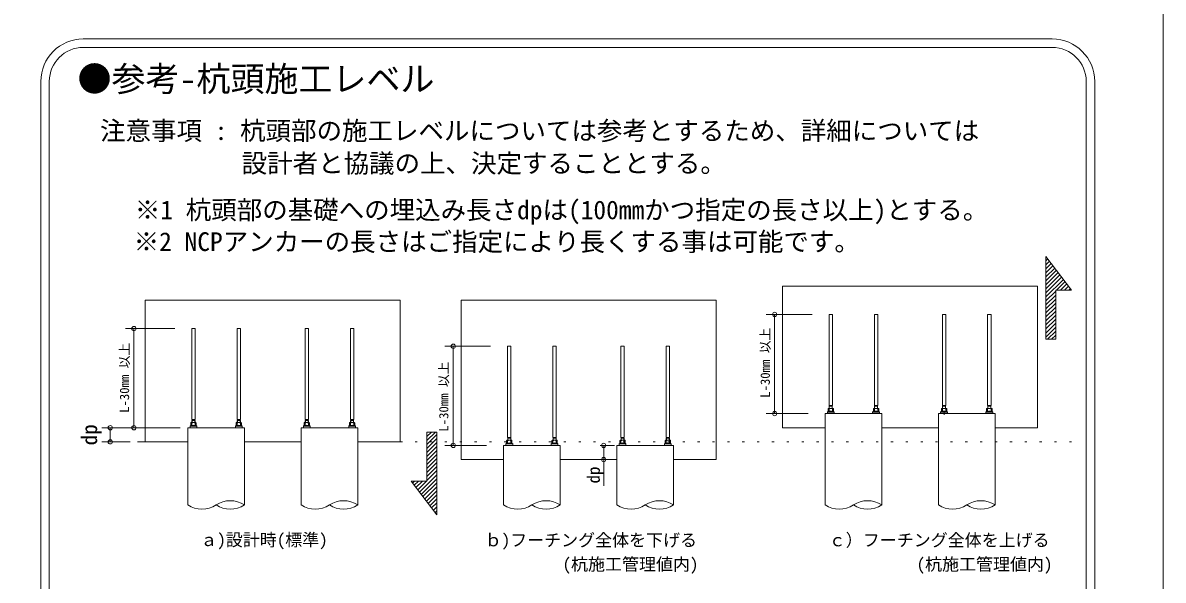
# Model space of a CAD drawing. Units: millimetres on the paper. Extents: x -269 to 150, y -163 to 142.
# Drawn here: x 15.9 to 150.1, y -52.9 to 12.7 of the extents above; entities that cross this region are included whole.
import ezdxf
from ezdxf.enums import TextEntityAlignment as Align

# ---------------------------------------------------------------- set-up
doc = ezdxf.new("R2010")
doc.units = ezdxf.units.MM
doc.linetypes.add('DOTTED', pattern=[1.75, 0.25, -1.5])
doc.layers.add('0-0_シート1', color=7, linetype='Continuous', lineweight=13)
doc.styles.add('ＭＳ ゴシック', font='')
doc.styles.get('ＭＳ ゴシック').set_extended_font_data('MS Gothic')

msp = doc.modelspace()

# ---------------------------------------------------------------- linework, layer by layer
at = {"layer": '0-0_シート1'}
for p, q in [((23.032, 10.769), (137.061, 10.769)), ((23.032, 9.769), (137.061, 9.769)), ((18.032, 5.769), (18.032, -128.358)), ((19.032, 5.769), (19.032, -128.358)), ((141.061, 5.769), (141.061, -128.358)), ((142.061, 5.769), (142.061, -128.358)), ((136.33, -14.862), (136.312, -14.88)), ((136.535, -15.128), (136.312, -15.351)), ((136.74, -15.395), (136.312, -15.823)), ((136.945, -15.661), (136.312, -16.294)), ((137.15, -15.928), (136.312, -16.766)), ((137.355, -16.194), (136.312, -17.237)), ((137.56, -16.461), (136.312, -17.708)), ((137.765, -16.727), (136.312, -18.18)), ((137.97, -16.994), (136.312, -18.651)), ((138.175, -17.26), (136.312, -19.123)), ((105.332, -18.313), (135.332, -18.313)), ((105.332, -18.313), (105.332, -34.98)), ((135.332, -18.313), (135.332, -34.98)), ((138.38, -17.526), (136.312, -19.594)), ((138.585, -17.793), (137.586, -18.791)), ((138.79, -18.059), (138.058, -18.791)), ((138.994, -18.326), (138.529, -18.791)), ((139.199, -18.592), (139.001, -18.791)), ((30.332, -19.98), (30.332, -36.646)), ((30.332, -19.98), (60.332, -19.98)), ((60.332, -19.98), (60.332, -36.646)), ((67.499, -19.98), (97.499, -19.98)), ((67.499, -19.98), (67.499, -38.73)), ((97.499, -19.98), (97.499, -38.73)), ((137.479, -18.899), (136.312, -20.065)), ((137.479, -19.37), (136.312, -20.537)), ((137.479, -19.842), (136.312, -21.008)), ((137.479, -24.568), (137.479, -18.791)), ((137.479, -20.313), (136.312, -21.48)), ((137.479, -20.784), (136.312, -21.951)), ((137.479, -21.256), (136.312, -22.423)), ((103.397, -21.646), (108.799, -21.646)), ((104.397, -21.646), (104.397, -33.313)), ((110.799, -21.646), (111.199, -21.646)), ((110.799, -32.363), (110.799, -21.646)), ((111.199, -32.363), (111.199, -21.646)), ((116.532, -21.646), (116.132, -21.646)), ((116.132, -32.363), (116.132, -21.646)), ((116.532, -32.363), (116.532, -21.646)), ((124.132, -21.646), (124.532, -21.646)), ((124.132, -32.363), (124.132, -21.646)), ((124.532, -32.363), (124.532, -21.646)), ((129.866, -21.646), (129.466, -21.646)), ((129.466, -32.363), (129.466, -21.646)), ((129.866, -32.363), (129.866, -21.646)), ((137.479, -21.727), (136.312, -22.894)), ((137.479, -22.199), (136.312, -23.365)), ((137.479, -22.67), (136.312, -23.837)), ((27.987, -23.313), (33.799, -23.313)), ((28.987, -23.313), (28.987, -34.98)), ((35.799, -23.313), (36.199, -23.313)), ((35.799, -34.03), (35.799, -23.313)), ((36.199, -34.03), (36.199, -23.313)), ((41.132, -34.03), (41.132, -23.313)), ((41.532, -23.313), (41.132, -23.313)), ((41.532, -34.03), (41.532, -23.313)), ((49.132, -23.313), (49.532, -23.313)), ((49.132, -34.03), (49.132, -23.313)), ((49.532, -34.03), (49.532, -23.313)), ((54.866, -23.313), (54.466, -23.313)), ((54.466, -34.03), (54.466, -23.313)), ((54.866, -34.03), (54.866, -23.313)), ((137.479, -23.141), (136.312, -24.308)), ((137.479, -23.613), (136.524, -24.568)), ((137.479, -24.084), (136.995, -24.568)), ((65.563, -25.396), (70.966, -25.396)), ((66.563, -25.396), (66.563, -37.063)), ((72.966, -25.396), (73.365, -25.396)), ((72.966, -36.113), (72.966, -25.396)), ((73.365, -36.113), (73.365, -25.396)), ((78.699, -25.396), (78.299, -25.396)), ((78.299, -36.113), (78.299, -25.396)), ((78.699, -36.113), (78.699, -25.396)), ((86.299, -25.396), (86.699, -25.396)), ((86.299, -36.113), (86.299, -25.396)), ((86.699, -36.113), (86.699, -25.396)), ((92.032, -25.396), (91.632, -25.396)), ((91.632, -36.113), (91.632, -25.396)), ((92.032, -36.113), (92.032, -25.396)), ((137.479, -24.568), (136.312, -24.568)), ((137.479, -24.556), (137.467, -24.568)), ((103.397, -33.313), (108.332, -33.313)), ((110.332, -33.313), (116.999, -33.313)), ((110.332, -33.313), (110.332, -44.067)), ((110.599, -33.146), (110.712, -33.033)), ((110.599, -33.313), (110.599, -33.146)), ((111.399, -33.146), (110.599, -33.146)), ((110.682, -33.063), (110.682, -32.755)), ((110.741, -32.713), (111.257, -32.713)), ((110.799, -32.363), (111.199, -32.363)), ((110.799, -32.755), (110.799, -33.063)), ((110.832, -32.713), (110.832, -32.363)), ((111.166, -32.713), (111.166, -32.363)), ((111.182, -32.713), (111.182, -32.446)), ((111.199, -32.755), (111.199, -33.063)), ((111.399, -33.146), (111.286, -33.033)), ((111.316, -32.755), (111.316, -33.063)), ((115.932, -33.146), (116.045, -33.033)), ((115.932, -33.146), (116.732, -33.146)), ((116.016, -32.755), (116.016, -33.063)), ((116.591, -32.713), (116.074, -32.713)), ((116.532, -32.363), (116.132, -32.363)), ((116.132, -32.755), (116.132, -33.063)), ((116.149, -32.713), (116.149, -32.446)), ((116.166, -32.713), (116.166, -32.363)), ((116.499, -32.713), (116.499, -32.363)), ((116.532, -32.755), (116.532, -33.063)), ((116.732, -33.146), (116.619, -33.033)), ((116.649, -33.063), (116.649, -32.755)), ((116.732, -33.313), (116.732, -33.146)), ((116.999, -33.313), (116.999, -44.067)), ((123.666, -33.313), (130.332, -33.313)), ((123.666, -33.313), (123.666, -44.067)), ((123.932, -33.146), (124.045, -33.033)), ((123.932, -33.313), (123.932, -33.146)), ((124.732, -33.146), (123.932, -33.146)), ((124.015, -33.063), (124.015, -32.755)), ((124.074, -32.713), (124.59, -32.713)), ((124.132, -32.363), (124.532, -32.363)), ((124.132, -32.755), (124.132, -33.063)), ((124.166, -32.713), (124.166, -32.363)), ((124.332, -33.185), (124.332, -33.454)), ((124.499, -32.713), (124.499, -32.363)), ((124.516, -32.713), (124.516, -32.446)), ((124.532, -32.755), (124.532, -33.063)), ((124.732, -33.146), (124.619, -33.033)), ((124.649, -32.755), (124.649, -33.063)), ((129.266, -33.146), (129.378, -33.033)), ((129.266, -33.146), (130.066, -33.146)), ((129.349, -32.755), (129.349, -33.063)), ((129.924, -32.713), (129.407, -32.713)), ((129.866, -32.363), (129.466, -32.363)), ((129.466, -32.755), (129.466, -33.063)), ((129.482, -32.713), (129.482, -32.446)), ((129.499, -32.713), (129.499, -32.363)), ((129.832, -32.713), (129.832, -32.363)), ((129.866, -32.755), (129.866, -33.063)), ((130.066, -33.146), (129.953, -33.033)), ((129.982, -33.063), (129.982, -32.755)), ((130.066, -33.313), (130.066, -33.146)), ((130.332, -33.313), (130.332, -44.067)), ((35.599, -34.813), (35.712, -34.7)), ((35.599, -34.98), (35.599, -34.813)), ((36.399, -34.813), (35.599, -34.813)), ((35.682, -34.73), (35.682, -34.421)), ((35.741, -34.38), (36.257, -34.38)), ((35.799, -34.03), (36.199, -34.03)), ((35.799, -34.421), (35.799, -34.73)), ((35.832, -34.38), (35.832, -34.03)), ((36.166, -34.38), (36.166, -34.03)), ((36.182, -34.38), (36.182, -34.113)), ((36.199, -34.421), (36.199, -34.73)), ((36.399, -34.813), (36.286, -34.7)), ((36.316, -34.421), (36.316, -34.73)), ((40.932, -34.813), (41.045, -34.7)), ((40.932, -34.813), (41.732, -34.813)), ((41.016, -34.421), (41.016, -34.73)), ((41.591, -34.38), (41.074, -34.38)), ((41.532, -34.03), (41.132, -34.03)), ((41.132, -34.421), (41.132, -34.73)), ((41.149, -34.38), (41.149, -34.113)), ((41.166, -34.38), (41.166, -34.03)), ((41.499, -34.38), (41.499, -34.03)), ((41.532, -34.421), (41.532, -34.73)), ((41.732, -34.813), (41.619, -34.7)), ((41.649, -34.73), (41.649, -34.421)), ((41.732, -34.98), (41.732, -34.813)), ((48.932, -34.813), (49.045, -34.7)), ((48.932, -34.98), (48.932, -34.813)), ((49.732, -34.813), (48.932, -34.813)), ((49.016, -34.73), (49.016, -34.421)), ((49.074, -34.38), (49.591, -34.38)), ((49.132, -34.03), (49.532, -34.03)), ((49.132, -34.421), (49.132, -34.73)), ((49.166, -34.38), (49.166, -34.03)), ((49.499, -34.38), (49.499, -34.03)), ((49.516, -34.38), (49.516, -34.113)), ((49.532, -34.421), (49.532, -34.73)), ((49.732, -34.813), (49.619, -34.7)), ((49.649, -34.421), (49.649, -34.73)), ((54.266, -34.813), (54.378, -34.7)), ((54.266, -34.813), (55.065, -34.813)), ((54.349, -34.421), (54.349, -34.73)), ((54.924, -34.38), (54.407, -34.38)), ((54.866, -34.03), (54.466, -34.03)), ((54.466, -34.421), (54.466, -34.73)), ((54.482, -34.38), (54.482, -34.113)), ((54.499, -34.38), (54.499, -34.03)), ((54.832, -34.38), (54.832, -34.03)), ((54.866, -34.421), (54.866, -34.73)), ((55.065, -34.813), (54.953, -34.7)), ((54.982, -34.73), (54.982, -34.421)), ((55.065, -34.98), (55.065, -34.813)), ((25.206, -34.98), (34.45, -34.98)), ((26.206, -34.98), (26.206, -36.646)), ((35.332, -34.98), (41.999, -34.98)), ((35.332, -34.98), (35.332, -44.067)), ((41.999, -34.98), (41.999, -44.067)), ((48.665, -34.98), (55.332, -34.98)), ((48.665, -34.98), (48.665, -44.067)), ((55.332, -34.98), (55.332, -44.067)), ((63.478, -35.49), (63.478, -41.266)), ((64.474, -35.49), (63.478, -36.486)), ((64.003, -35.49), (63.478, -36.014)), ((63.531, -35.49), (63.478, -35.543)), ((64.645, -35.791), (63.478, -36.957)), ((72.966, -36.113), (73.365, -36.113)), ((72.999, -36.463), (72.999, -36.113)), ((73.332, -36.463), (73.332, -36.113)), ((73.349, -36.463), (73.349, -36.196)), ((78.699, -36.113), (78.299, -36.113)), ((78.316, -36.463), (78.316, -36.196)), ((78.332, -36.463), (78.332, -36.113)), ((78.666, -36.463), (78.666, -36.113)), ((86.299, -36.113), (86.699, -36.113)), ((86.332, -36.463), (86.332, -36.113)), ((86.666, -36.463), (86.666, -36.113)), ((86.682, -36.463), (86.682, -36.196)), ((92.032, -36.113), (91.632, -36.113)), ((91.649, -36.463), (91.649, -36.196)), ((91.666, -36.463), (91.666, -36.113)), ((91.999, -36.463), (91.999, -36.113)), ((110.332, -34.98), (105.332, -34.98)), ((116.999, -34.98), (123.666, -34.98)), ((130.332, -34.98), (135.332, -34.98)), ((25.206, -36.646), (28.555, -36.646)), ((29.417, -36.646), (35.332, -36.646)), ((41.999, -36.646), (48.665, -36.646)), ((55.332, -36.646), (60.332, -36.646)), ((64.645, -36.262), (63.478, -37.429)), ((64.645, -36.733), (63.478, -37.9)), ((64.645, -37.205), (63.478, -38.371)), ((65.563, -37.063), (70.499, -37.063)), ((72.499, -37.063), (79.166, -37.063)), ((72.499, -37.063), (72.499, -44.067)), ((72.766, -36.896), (72.878, -36.783)), ((72.766, -37.063), (72.766, -36.896)), ((73.565, -36.896), (72.766, -36.896)), ((72.849, -36.813), (72.849, -36.505)), ((72.907, -36.463), (73.424, -36.463)), ((72.966, -36.505), (72.966, -36.813)), ((73.365, -36.505), (73.365, -36.813)), ((73.565, -36.896), (73.453, -36.783)), ((73.482, -36.505), (73.482, -36.813)), ((78.099, -36.896), (78.212, -36.783)), ((78.099, -36.896), (78.899, -36.896)), ((78.182, -36.505), (78.182, -36.813)), ((78.757, -36.463), (78.241, -36.463)), ((78.299, -36.505), (78.299, -36.813)), ((78.699, -36.505), (78.699, -36.813)), ((78.899, -36.896), (78.786, -36.783)), ((78.816, -36.813), (78.816, -36.505)), ((78.899, -37.063), (78.899, -36.896)), ((79.166, -37.063), (79.166, -44.067)), ((83.849, -37.063), (85.549, -37.063)), ((84.278, -37.063), (84.278, -41.836)), ((85.832, -37.063), (92.499, -37.063)), ((85.832, -37.063), (85.832, -44.067)), ((86.099, -36.896), (86.212, -36.783)), ((86.099, -37.063), (86.099, -36.896)), ((86.899, -36.896), (86.099, -36.896)), ((86.182, -36.813), (86.182, -36.505)), ((86.24, -36.463), (86.757, -36.463)), ((86.299, -36.505), (86.299, -36.813)), ((86.699, -36.505), (86.699, -36.813)), ((86.899, -36.896), (86.786, -36.783)), ((86.816, -36.505), (86.816, -36.813)), ((91.432, -36.896), (91.545, -36.783)), ((91.432, -36.896), (92.232, -36.896)), ((91.516, -36.505), (91.516, -36.813)), ((92.091, -36.463), (91.574, -36.463)), ((91.632, -36.505), (91.632, -36.813)), ((92.032, -36.505), (92.032, -36.813)), ((92.232, -36.896), (92.119, -36.783)), ((92.149, -36.813), (92.149, -36.505)), ((92.232, -37.063), (92.232, -36.896)), ((92.499, -37.063), (92.499, -44.067)), ((64.645, -37.676), (63.478, -38.843)), ((64.645, -38.148), (63.478, -39.314)), ((64.645, -38.619), (63.478, -39.786)), ((72.499, -38.73), (67.499, -38.73)), ((79.166, -38.73), (85.832, -38.73)), ((83.278, -38.73), (85.414, -38.73)), ((92.499, -38.73), (97.499, -38.73)), ((64.645, -39.09), (63.478, -40.257)), ((64.645, -39.562), (63.478, -40.728)), ((64.645, -40.033), (63.478, -41.2)), ((61.997, -41.266), (61.775, -41.488)), ((62.469, -41.266), (61.98, -41.755)), ((62.94, -41.266), (62.185, -42.021)), ((63.412, -41.266), (62.39, -42.288)), ((64.645, -40.505), (62.595, -42.554)), ((64.645, -40.976), (62.8, -42.821)), ((64.645, -41.447), (63.005, -43.087)), ((64.645, -41.919), (63.21, -43.354)), ((64.645, -42.39), (63.415, -43.62)), ((64.645, -42.862), (63.62, -43.886)), ((64.645, -43.333), (63.825, -44.153)), ((64.645, -43.804), (64.03, -44.419)), ((64.645, -44.276), (64.235, -44.686)), ((64.645, -44.747), (64.44, -44.952))]:
    msp.add_line(p, q, dxfattribs=at)
at = {"layer": '0-0_シート1', "linetype": 'DOTTED'}
msp.add_line((60.332, -36.646), (140.332, -36.646), dxfattribs=at)
at = {"layer": '0-0_シート1'}
msp.add_lwpolyline([(150.125, 141.543), (150.125, -163.457), (-268.876, -163.457), (-268.876, 141.543)], close=True, dxfattribs=at)
for points in [[(136.312, -24.568), (136.312, -14.839), (139.352, -18.791), (137.479, -18.791)], [(111.399, -33.146), (111.399, -33.313), (110.599, -33.313)], [(110.815, -32.713), (110.815, -32.446), (111.182, -32.446)], [(115.932, -33.146), (115.932, -33.313), (116.732, -33.313)], [(116.516, -32.713), (116.516, -32.446), (116.149, -32.446)], [(124.732, -33.146), (124.732, -33.313), (123.932, -33.313)], [(124.149, -32.713), (124.149, -32.446), (124.516, -32.446)], [(129.266, -33.146), (129.266, -33.313), (130.066, -33.313)], [(129.849, -32.713), (129.849, -32.446), (129.482, -32.446)], [(36.399, -34.813), (36.399, -34.98), (35.599, -34.98)], [(35.816, -34.38), (35.816, -34.113), (36.182, -34.113)], [(40.932, -34.813), (40.932, -34.98), (41.732, -34.98)], [(41.516, -34.38), (41.516, -34.113), (41.149, -34.113)], [(49.732, -34.813), (49.732, -34.98), (48.932, -34.98)], [(49.149, -34.38), (49.149, -34.113), (49.516, -34.113)], [(54.266, -34.813), (54.266, -34.98), (55.065, -34.98)], [(54.849, -34.38), (54.849, -34.113), (54.482, -34.113)], [(63.478, -35.49), (64.645, -35.49), (64.645, -45.219)], [(72.982, -36.463), (72.982, -36.196), (73.349, -36.196)], [(78.682, -36.463), (78.682, -36.196), (78.316, -36.196)], [(86.316, -36.463), (86.316, -36.196), (86.682, -36.196)], [(92.016, -36.463), (92.016, -36.196), (91.649, -36.196)], [(73.565, -36.896), (73.565, -37.063), (72.766, -37.063)], [(78.099, -36.896), (78.099, -37.063), (78.899, -37.063)], [(86.899, -36.896), (86.899, -37.063), (86.099, -37.063)], [(91.432, -36.896), (91.432, -37.063), (92.232, -37.063)], [(64.645, -45.219), (61.604, -41.266), (63.478, -41.266)]]:
    msp.add_lwpolyline(points, dxfattribs=at)
for centre in [(104.397, -21.646), (28.987, -23.313), (66.563, -25.396), (104.397, -33.313), (26.206, -34.98), (28.987, -34.98), (26.206, -36.646), (66.563, -37.063), (84.278, -37.063), (84.278, -38.73)]:
    msp.add_circle(centre, 0.25, dxfattribs=at)
for centre, radius, start, end in [((23.032, 5.769), 5, 90, 180), ((137.061, 5.769), 5, 0, 89.99998), ((23.032, 5.769), 4, 90, 180), ((137.061, 5.769), 4, 0, 89.99998), ((110.741, -32.775), 0.0617, 18.92464, 161.07535), ((110.74, -33.091), 0.064, 25.98862, 116.6064), ((110.999, -33.214), 0.501, 66.46341, 113.53658), ((110.999, -33.595), 0.568, 69.38818, 110.6118), ((111.257, -32.775), 0.0617, 18.92464, 161.07535), ((111.257, -33.091), 0.064, 63.39359, 154.01137), ((116.074, -32.775), 0.0617, 18.92464, 161.07535), ((116.074, -33.091), 0.064, 25.98862, 116.6064), ((116.332, -33.214), 0.501, 66.46341, 113.53658), ((116.332, -33.595), 0.568, 69.38818, 110.6118), ((116.591, -32.775), 0.0617, 18.92464, 161.07535), ((116.591, -33.091), 0.064, 63.39359, 154.01137), ((124.074, -32.775), 0.0617, 18.92464, 161.07535), ((124.074, -33.091), 0.064, 25.98862, 116.6064), ((124.332, -33.214), 0.501, 66.46341, 113.53658), ((124.332, -33.595), 0.568, 69.38818, 110.6118), ((124.59, -32.775), 0.0617, 18.92464, 161.07535), ((124.591, -33.091), 0.064, 63.39359, 154.01137), ((129.407, -32.775), 0.0617, 18.92464, 161.07535), ((129.407, -33.091), 0.064, 25.98862, 116.6064), ((129.666, -33.214), 0.501, 66.46341, 113.53658), ((129.666, -33.595), 0.568, 69.38818, 110.6118), ((129.924, -32.775), 0.0617, 18.92464, 161.07535), ((129.924, -33.091), 0.064, 63.39359, 154.01137), ((35.741, -34.441), 0.0617, 18.92464, 161.07535), ((35.74, -34.757), 0.064, 25.98862, 116.6064), ((35.999, -34.881), 0.501, 66.46341, 113.53658), ((35.999, -35.261), 0.568, 69.38818, 110.6118), ((36.257, -34.441), 0.0617, 18.92464, 161.07535), ((36.257, -34.757), 0.064, 63.39359, 154.01137), ((41.074, -34.441), 0.0617, 18.92464, 161.07535), ((41.074, -34.757), 0.064, 25.98862, 116.6064), ((41.332, -34.881), 0.501, 66.46341, 113.53658), ((41.332, -35.261), 0.568, 69.38818, 110.6118), ((41.591, -34.441), 0.0617, 18.92464, 161.07535), ((41.591, -34.757), 0.064, 63.39359, 154.01137), ((49.074, -34.441), 0.0617, 18.92464, 161.07535), ((49.074, -34.757), 0.064, 25.98862, 116.6064), ((49.332, -34.881), 0.501, 66.46341, 113.53658), ((49.332, -35.261), 0.568, 69.38818, 110.6118), ((49.591, -34.441), 0.0617, 18.92464, 161.07535), ((49.591, -34.757), 0.064, 63.39359, 154.01137), ((54.407, -34.441), 0.0617, 18.92464, 161.07535), ((54.407, -34.757), 0.064, 25.98862, 116.6064), ((54.666, -34.881), 0.501, 66.46341, 113.53658), ((54.666, -35.261), 0.568, 69.38818, 110.6118), ((54.924, -34.441), 0.0617, 18.92464, 161.07535), ((54.924, -34.757), 0.064, 63.39359, 154.01137), ((72.907, -36.525), 0.0617, 18.92464, 161.07535), ((72.907, -36.841), 0.064, 25.98862, 116.6064), ((73.166, -36.964), 0.501, 66.46341, 113.53658), ((73.166, -37.345), 0.568, 69.38818, 110.6118), ((73.424, -36.525), 0.0617, 18.92464, 161.07535), ((73.424, -36.841), 0.064, 63.39359, 154.01137), ((78.241, -36.525), 0.0617, 18.92464, 161.07535), ((78.24, -36.841), 0.064, 25.98862, 116.6064), ((78.499, -36.964), 0.501, 66.46341, 113.53658), ((78.499, -37.345), 0.568, 69.38818, 110.6118), ((78.757, -36.525), 0.0617, 18.92464, 161.07535), ((78.757, -36.841), 0.064, 63.39359, 154.01137), ((86.24, -36.525), 0.0617, 18.92464, 161.07535), ((86.24, -36.841), 0.064, 25.98862, 116.6064), ((86.499, -36.964), 0.501, 66.46341, 113.53658), ((86.499, -37.345), 0.568, 69.38818, 110.6118), ((86.757, -36.525), 0.0617, 18.92464, 161.07535), ((86.757, -36.841), 0.064, 63.39359, 154.01137), ((91.574, -36.525), 0.0617, 18.92464, 161.07535), ((91.574, -36.841), 0.064, 25.98862, 116.6064), ((91.832, -36.964), 0.501, 66.46341, 113.53658), ((91.832, -37.345), 0.568, 69.38818, 110.6118), ((92.091, -36.525), 0.0617, 18.92464, 161.07535), ((92.091, -36.841), 0.064, 63.39359, 154.01137), ((36.999, -41.539), 3.028, 236.6015, 303.39848), ((40.332, -46.595), 3.028, 56.6015, 123.39848), ((40.332, -41.539), 3.028, 236.6015, 303.39848), ((50.332, -41.539), 3.028, 236.6015, 303.39848), ((53.666, -46.595), 3.028, 56.6015, 123.39848), ((53.666, -41.539), 3.028, 236.6015, 303.39848), ((74.166, -41.539), 3.028, 236.6015, 303.39848), ((77.499, -46.595), 3.028, 56.6015, 123.39848), ((77.499, -41.539), 3.028, 236.6015, 303.39848), ((87.499, -41.539), 3.028, 236.6015, 303.39848), ((90.832, -46.595), 3.028, 56.6015, 123.39848), ((90.832, -41.539), 3.028, 236.6015, 303.39848), ((111.999, -41.539), 3.028, 236.6015, 303.39848), ((115.332, -46.595), 3.028, 56.6015, 123.39848), ((115.332, -41.539), 3.028, 236.6015, 303.39848), ((125.332, -41.539), 3.028, 236.6015, 303.39848), ((128.665, -46.595), 3.028, 56.6015, 123.39848), ((128.665, -41.539), 3.028, 236.6015, 303.39848)]:
    msp.add_arc(centre, radius, start, end, dxfattribs=at)

# ---------------------------------------------------------------- texts
at = {"layer": '0-0_シート1', "style": 'ＭＳ ゴシック'}
for s, height, p in [('●参考-杭頭施工レベル', 2.933, (22.353, 3.72)), ('注意事項 : 杭頭部の施工レベルについては参考とするため、詳細については', 2.199, (25, -1.792)), ('\u3000\u3000\u3000\u3000 設計者と協議の上、決定することとする。', 2.199, (28.173, -5.624)), ('※1 杭頭部の基礎への埋込み長さdpは(100mmかつ指定の長さ以上)とする。', 2.199, (29.098, -11.11)), ('※2 NCPアンカーの長さはご指定により長くする事は可能です。', 2.199, (28.96, -14.846)), ('ａ)設計時(標準)', 1.466, (36.806, -49.345)), ('ｂ)フーチング全体を下げる', 1.466, (70.271, -49.376)), ('ｃ）フーチング全体を上げる', 1.466, (110.766, -49.376)), ('(杭施工管理値内)', 1.466, (79.434, -52.214)), ('(杭施工管理値内)', 1.466, (121.101, -52.214))]:
    msp.add_text(s, height=height, dxfattribs=at).set_placement(p, align=Align.BOTTOM_LEFT)
for s, height, p in [('L-30mm 以上', 1.1, (104.161, -31.461)), ('L-30mm 以上', 1.1, (28.751, -33.234)), ('L-30mm 以上', 1.1, (66.328, -35.441)), ('dp', 1.833, (25.206, -37.063)), ('dp', 1.466, (84.258, -41.543))]:
    msp.add_text(s, height=height, rotation=90, dxfattribs=at).set_placement(p, align=Align.BOTTOM_LEFT)

doc.saveas('drawing.dxf')
